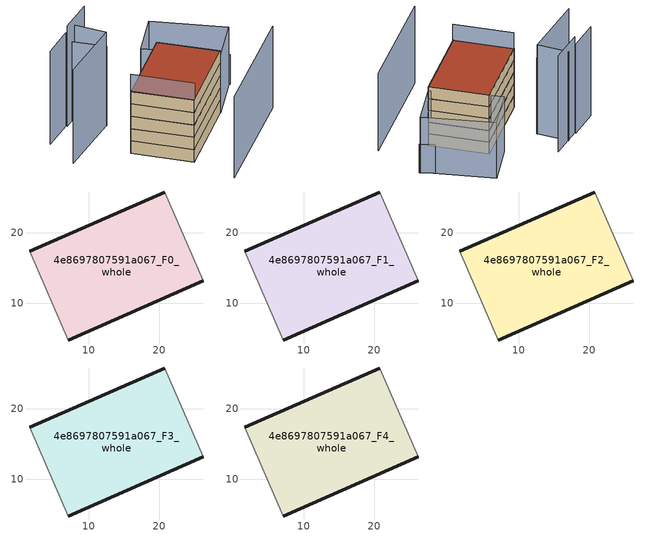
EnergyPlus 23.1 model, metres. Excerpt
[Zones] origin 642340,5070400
4e8697807591a067_F0_whole
 floor ground (EU_floor_Construction): 26.26,13.18 20.75,25.78 1.65,17.42 7.15,4.83 z0
 wall outside (EU_wall_Construction): 1.65,17.42 20.75,25.78 / 26.26,13.18 7.15,4.83 z0:3
 wall adiabatic (EU_wall_Construction): 20.75,25.78 26.26,13.18 / 7.15,4.83 1.65,17.42 z0:3
4e8697807591a067_F1_whole
 floor to 4e8697807591a067_F0_whole (EU_floor_Construction): 26.25,13.18 20.75,25.78 1.65,17.42 7.15,4.83 z3
 wall outside (EU_wall_Construction): 1.65,17.42 20.75,25.78 / 26.26,13.18 7.15,4.83 z3:6
 wall adiabatic (EU_wall_Construction): 20.75,25.78 26.26,13.18 / 7.15,4.83 1.65,17.42 z3:6
4e8697807591a067_F2_whole
 floor to 4e8697807591a067_F1_whole (EU_floor_Construction): 26.25,13.18 20.75,25.78 1.65,17.42 7.15,4.83 z6
 wall outside (EU_wall_Construction): 1.65,17.42 20.75,25.78 / 26.26,13.18 7.15,4.83 z6:9
 wall adiabatic (EU_wall_Construction): 20.75,25.78 26.26,13.18 / 7.15,4.83 1.65,17.42 z6:9
4e8697807591a067_F3_whole
 floor to 4e8697807591a067_F2_whole (EU_floor_Construction): 26.25,13.18 20.75,25.78 1.65,17.42 7.15,4.83 z9
 wall outside (EU_wall_Construction): 1.65,17.42 20.75,25.78 / 26.26,13.18 7.15,4.83 z9:12
 wall adiabatic (EU_wall_Construction): 20.75,25.78 26.26,13.18 / 7.15,4.83 1.65,17.42 z9:12
4e8697807591a067_F4_whole
 floor to 4e8697807591a067_F3_whole (EU_floor_Construction): 26.25,13.18 20.75,25.78 1.65,17.42 7.15,4.83 z12
 wall outside (EU_wall_Construction): 1.65,17.42 20.75,25.78 / 26.26,13.18 7.15,4.83 z12:15
 wall adiabatic (EU_wall_Construction): 20.75,25.78 26.26,13.18 / 7.15,4.83 1.65,17.42 z12:15
 roof outside (EU_roof_Construction): 20.75,25.78 26.26,13.18 7.15,4.83 1.65,17.42 z15
shading: 1.91,17.58 7.42,4.86 z0:19; 5.42,35.81 7.33,28.45 / 7.33,28.45 -8.89,24.23 / 1.92,34.9 -5.97,32.77 z0:22.6; 7.36,-5.76 34.73,5.97 z0:19.7; 36.14,18.88 26.33,13.17 / 26.33,13.17 17.87,27.72 / 17.87,27.72 27.68,33.43 / 27.68,33.43 36.14,18.88 z0:14; 36.51,18.82 30.93,26.78 z0:7.2; 7.36,28.4 4.39,35.21 z0:19.2; 10.45,36.9 1.91,34.62 z0:24.4
[Building]
EU S2 Campaign: North Axis=0; Terrain=City; Solar Distribution=FullExterior
[Site:Location]
Lyon-Bron: Latitude=45.75; Longitude=5; Time Zone=1; Elevation=198
[SizingPeriod:WeatherFileDays]
AnnualSizingPeriod: Begin Month=1; Begin Day of Month=1; End Month=12; End Day of Month=31; Day of Week for Start Day=Monday; Use Weather File Daylight Saving Period=No; Use Weather File Rain and Snow Indicators=No
[MATERIAL]
EU_InternalMass_Material: Roughness=MediumRough; Thickness=0.1; Conductivity=1; Density=1800; Specific Heat=900; Thermal Absorptance=0.9; Solar Absorptance=0.7; Visible Absorptance=0.7
[MATERIAL:NOMASS] Roughness=MediumRough; Thermal Absorptance=0.9; Solar Absorptance=0.7; Visible Absorptance=0.7
Name | Thermal Resistance
EU_wall_NoMass | 0.776494
EU_roof_NoMass | 0.486893
EU_floor_NoMass | 0.421597
[CONSTRUCTION]
EU_wall_Construction: EU_wall_NoMass
EU_roof_Construction: EU_roof_NoMass
EU_floor_Construction: EU_floor_NoMass
EU_InternalMass_Construction: EU_InternalMass_Material
[ZONE] Type=1; Multiplier=1; Ceiling Height=autocalculate; Volume=859.496; Floor Area=autocalculate; Part of Total Floor Area=Yes
4e8697807591a067_F0_whole; 4e8697807591a067_F1_whole; 4e8697807591a067_F2_whole; 4e8697807591a067_F3_whole; 4e8697807591a067_F4_whole
[INTERNALMASS] Construction=EU_InternalMass_Construction; Surface Area=286.499
Name | Zone or ZoneList
4e8697807591a067_F0_whole_EU_InternalMass | 4e8697807591a067_F0_whole
4e8697807591a067_F1_whole_EU_InternalMass | 4e8697807591a067_F1_whole
4e8697807591a067_F2_whole_EU_InternalMass | 4e8697807591a067_F2_whole
4e8697807591a067_F3_whole_EU_InternalMass | 4e8697807591a067_F3_whole
4e8697807591a067_F4_whole_EU_InternalMass | 4e8697807591a067_F4_whole
[OTHEREQUIPMENT] Fuel Type=Electricity; Design Level Calculation Method=Watts/Area; Power per Zone Floor Area=1; Fraction Latent=0; Fraction Radiant=0; Fraction Lost=0; Carbon Dioxide Generation Rate=0; EndUse Subcategory=EU_Step8_InternalGains
Name | Zone or ZoneList or Space or SpaceList | Schedule
EU_Step8_InternalGain_4e8697807591a067_F0_whole_f000 | 4e8697807591a067_F0_whole | EU_Step8_GainSchedule_4e8697807591a067_F0_whole_f000
EU_Step8_InternalGain_4e8697807591a067_F1_whole_f000 | 4e8697807591a067_F1_whole | EU_Step8_GainSchedule_4e8697807591a067_F1_whole_f000
EU_Step8_InternalGain_4e8697807591a067_F2_whole_f000 | 4e8697807591a067_F2_whole | EU_Step8_GainSchedule_4e8697807591a067_F2_whole_f000
EU_Step8_InternalGain_4e8697807591a067_F3_whole_f000 | 4e8697807591a067_F3_whole | EU_Step8_GainSchedule_4e8697807591a067_F3_whole_f000
EU_Step8_InternalGain_4e8697807591a067_F4_whole_f000 | 4e8697807591a067_F4_whole | EU_Step8_GainSchedule_4e8697807591a067_F4_whole_f000
[ZONEVENTILATION:DESIGNFLOWRATE] Schedule=EU_AlwaysOn; Design Flow Rate Calculation Method=AirChanges/Hour; Air Changes per Hour=0.693814; Ventilation Type=Natural; Fan Pressure Rise=0; Fan Total Efficiency=1; Constant Term Coefficient=1; Temperature Term Coefficient=0; Velocity Term Coefficient=0; Velocity Squared Term Coefficient=0; Minimum Indoor Temperature=-100; Maximum Indoor Temperature=100; Delta Temperature=-100; Minimum Outdoor Temperature=-100; Maximum Outdoor Temperature=100; Maximum Wind Speed=40
Name | Zone or ZoneList or Space or SpaceList
EU_ConstantAir_4e8697807591a067_F0_whole | 4e8697807591a067_F0_whole
EU_ConstantAir_4e8697807591a067_F1_whole | 4e8697807591a067_F1_whole
EU_ConstantAir_4e8697807591a067_F2_whole | 4e8697807591a067_F2_whole
EU_ConstantAir_4e8697807591a067_F3_whole | 4e8697807591a067_F3_whole
EU_ConstantAir_4e8697807591a067_F4_whole | 4e8697807591a067_F4_whole
[HVACTEMPLATE:THERMOSTAT] Constant Heating Setpoint=20; Constant Cooling Setpoint=50
EU_HeatOnly_4e8697807591a067_F0_whole; EU_HeatOnly_4e8697807591a067_F1_whole; EU_HeatOnly_4e8697807591a067_F2_whole; EU_HeatOnly_4e8697807591a067_F3_whole; EU_HeatOnly_4e8697807591a067_F4_whole
[HVACTEMPLATE:ZONE:IDEALLOADSAIRSYSTEM] System Availability Schedule=EU_AlwaysOn; Maximum Heating Supply Air Temperature=50; Minimum Cooling Supply Air Temperature=13; Maximum Heating Supply Air Humidity Ratio=0.0156; Minimum Cooling Supply Air Humidity Ratio=0.0077; Heating Limit=NoLimit; Cooling Limit=NoLimit; Heating Availability Schedule=EU_AlwaysOn; Cooling Availability Schedule=EU_CoolingOff; Dehumidification Control Type=ConstantSensibleHeatRatio; Cooling Sensible Heat Ratio=0.7; Dehumidification Setpoint=60; Humidification Control Type=None; Humidification Setpoint=30; Outdoor Air Method=None; Outdoor Air Flow Rate per Person=0.00944; Outdoor Air Flow Rate per Zone Floor Area=0; Outdoor Air Flow Rate per Zone=0; Demand Controlled Ventilation Type=None; Outdoor Air Economizer Type=NoEconomizer; Heat Recovery Type=None; Sensible Heat Recovery Effectiveness=0.7; Latent Heat Recovery Effectiveness=0.65
Name | Template Thermostat
4e8697807591a067_F0_whole | EU_HeatOnly_4e8697807591a067_F0_whole
4e8697807591a067_F1_whole | EU_HeatOnly_4e8697807591a067_F1_whole
4e8697807591a067_F2_whole | EU_HeatOnly_4e8697807591a067_F2_whole
4e8697807591a067_F3_whole | EU_HeatOnly_4e8697807591a067_F3_whole
4e8697807591a067_F4_whole | EU_HeatOnly_4e8697807591a067_F4_whole
[SIZING:ZONE] Zone Cooling Design Supply Air Temperature Input Method=SupplyAirTemperature; Zone Cooling Design Supply Air Temperature=13; Zone Heating Design Supply Air Temperature Input Method=SupplyAirTemperature; Zone Heating Design Supply Air Temperature=50; Zone Cooling Design Supply Air Humidity Ratio=0.008; Zone Heating Design Supply Air Humidity Ratio=0.008; Cooling Design Air Flow Method=DesignDay; Cooling Design Air Flow Rate=0; Cooling Minimum Air Flow per Zone Floor Area=0.000762; Cooling Minimum Air Flow=0; Cooling Minimum Air Flow Fraction=0.2; Heating Design Air Flow Method=DesignDay; Heating Design Air Flow Rate=0; Heating Maximum Air Flow per Zone Floor Area=0.002032; Heating Maximum Air Flow=0.141576; Heating Maximum Air Flow Fraction=0.3; Account for Dedicated Outdoor Air System=No; Dedicated Outdoor Air System Control Strategy=NeutralSupplyAir; Dedicated Outdoor Air Low Setpoint Temperature for Design=autosize; Dedicated Outdoor Air High Setpoint Temperature for Design=autosize; Zone Load Sizing Method=Sensible Load Only No Latent Load; Zone Latent Cooling Design Supply Air Humidity Ratio Input Method=HumidityRatioDifference; Zone Cooling Design Supply Air Humidity Ratio Difference=0.005; Zone Latent Heating Design Supply Air Humidity Ratio Input Method=HumidityRatioDifference; Zone Humidification Design Supply Air Humidity Ratio Difference=0.005
4e8697807591a067_F0_whole; 4e8697807591a067_F1_whole; 4e8697807591a067_F2_whole; 4e8697807591a067_F3_whole; 4e8697807591a067_F4_whole
[SCHEDULE:CONSTANT]
Name | Hourly Value
EU_AlwaysOn | 1
EU_CoolingOff | 0
[SCHEDULE:FILE] Column Number=1; Rows to Skip at Top=0; Number of Hours of Data=8760; Column Separator=Comma; Interpolate to Timestep=No; Minutes per Item=60; Adjust Schedule for Daylight Savings=Yes
Name | File
EU_Step8_GainSchedule_4e8697807591a067_F0_whole_f000 | ../../schedules/4e8697807591a067/4e8697807591a067_F0_whole_f000_gain.csv
EU_Step8_GainSchedule_4e8697807591a067_F1_whole_f000 | ../../schedules/4e8697807591a067/4e8697807591a067_F1_whole_f000_gain.csv
EU_Step8_GainSchedule_4e8697807591a067_F2_whole_f000 | ../../schedules/4e8697807591a067/4e8697807591a067_F2_whole_f000_gain.csv
EU_Step8_GainSchedule_4e8697807591a067_F3_whole_f000 | ../../schedules/4e8697807591a067/4e8697807591a067_F3_whole_f000_gain.csv
EU_Step8_GainSchedule_4e8697807591a067_F4_whole_f000 | ../../schedules/4e8697807591a067/4e8697807591a067_F4_whole_f000_gain.csv
